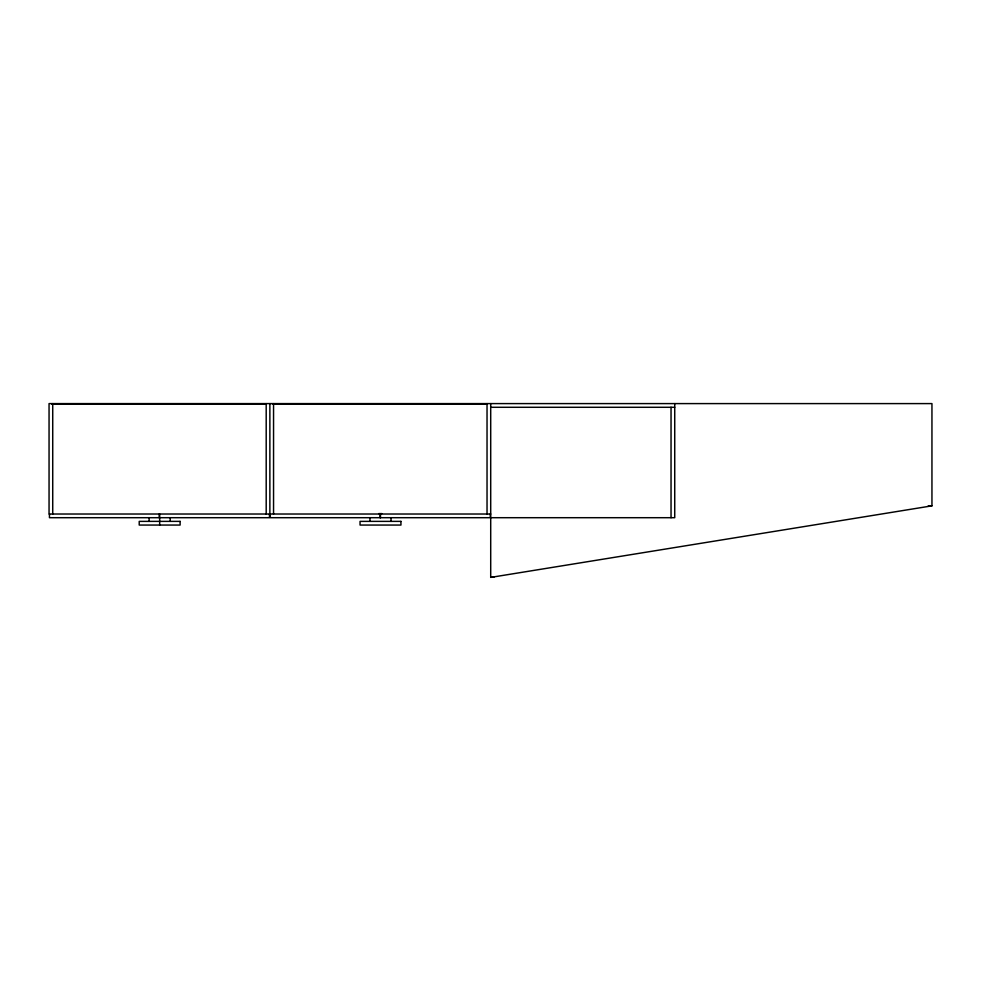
<?xml version="1.0" encoding="UTF-8"?>
<svg xmlns="http://www.w3.org/2000/svg" width="981" height="981" viewBox="0 0 981 981"><rect width="100%" height="100%" fill="white"/><g stroke="black" fill="none" stroke-linecap="round" stroke-linejoin="round"><path stroke-width="1.47" d="M490.708 514.019L49.05 514.019L49.05 403.596L931.95 403.596L931.95 505.84L490.708 577.404L490.708 403.596M51.723 404.209L266.194 404.209M272.546 404.209L487.03 404.209M490.708 407.287L674.732 407.287M928.271 505.84L931.95 505.84M378.764 513.603L381.817 513.603M490.708 517.698L674.732 517.698L674.732 403.596M490.708 576.791L494.387 576.791M671.041 407.287L671.041 517.698M490.292 514.019L490.292 517.698L270.29 517.698L270.29 514.019M487.03 403.596L487.03 514.019M391.027 517.698L391.027 521.377M380.493 514.019L380.493 517.698M380.088 514.019L380.088 517.698M369.96 517.698L369.96 521.377M273.552 403.596L273.552 514.019M269.873 403.596L269.873 514.019M269.468 514.019L269.468 517.698L49.455 517.698L49.455 514.019M266.194 403.596L266.194 514.019M170.204 517.698L170.204 521.377M159.67 514.019L159.67 525.056M159.253 514.019L159.253 517.698M149.137 517.698L149.137 521.377M52.729 403.596L52.729 514.019M180.112 521.377L139.216 521.377L139.216 525.056L180.112 525.056L180.112 521.377M400.947 521.377L360.052 521.377L360.052 525.056L400.947 525.056L400.947 521.377"/></g></svg>
